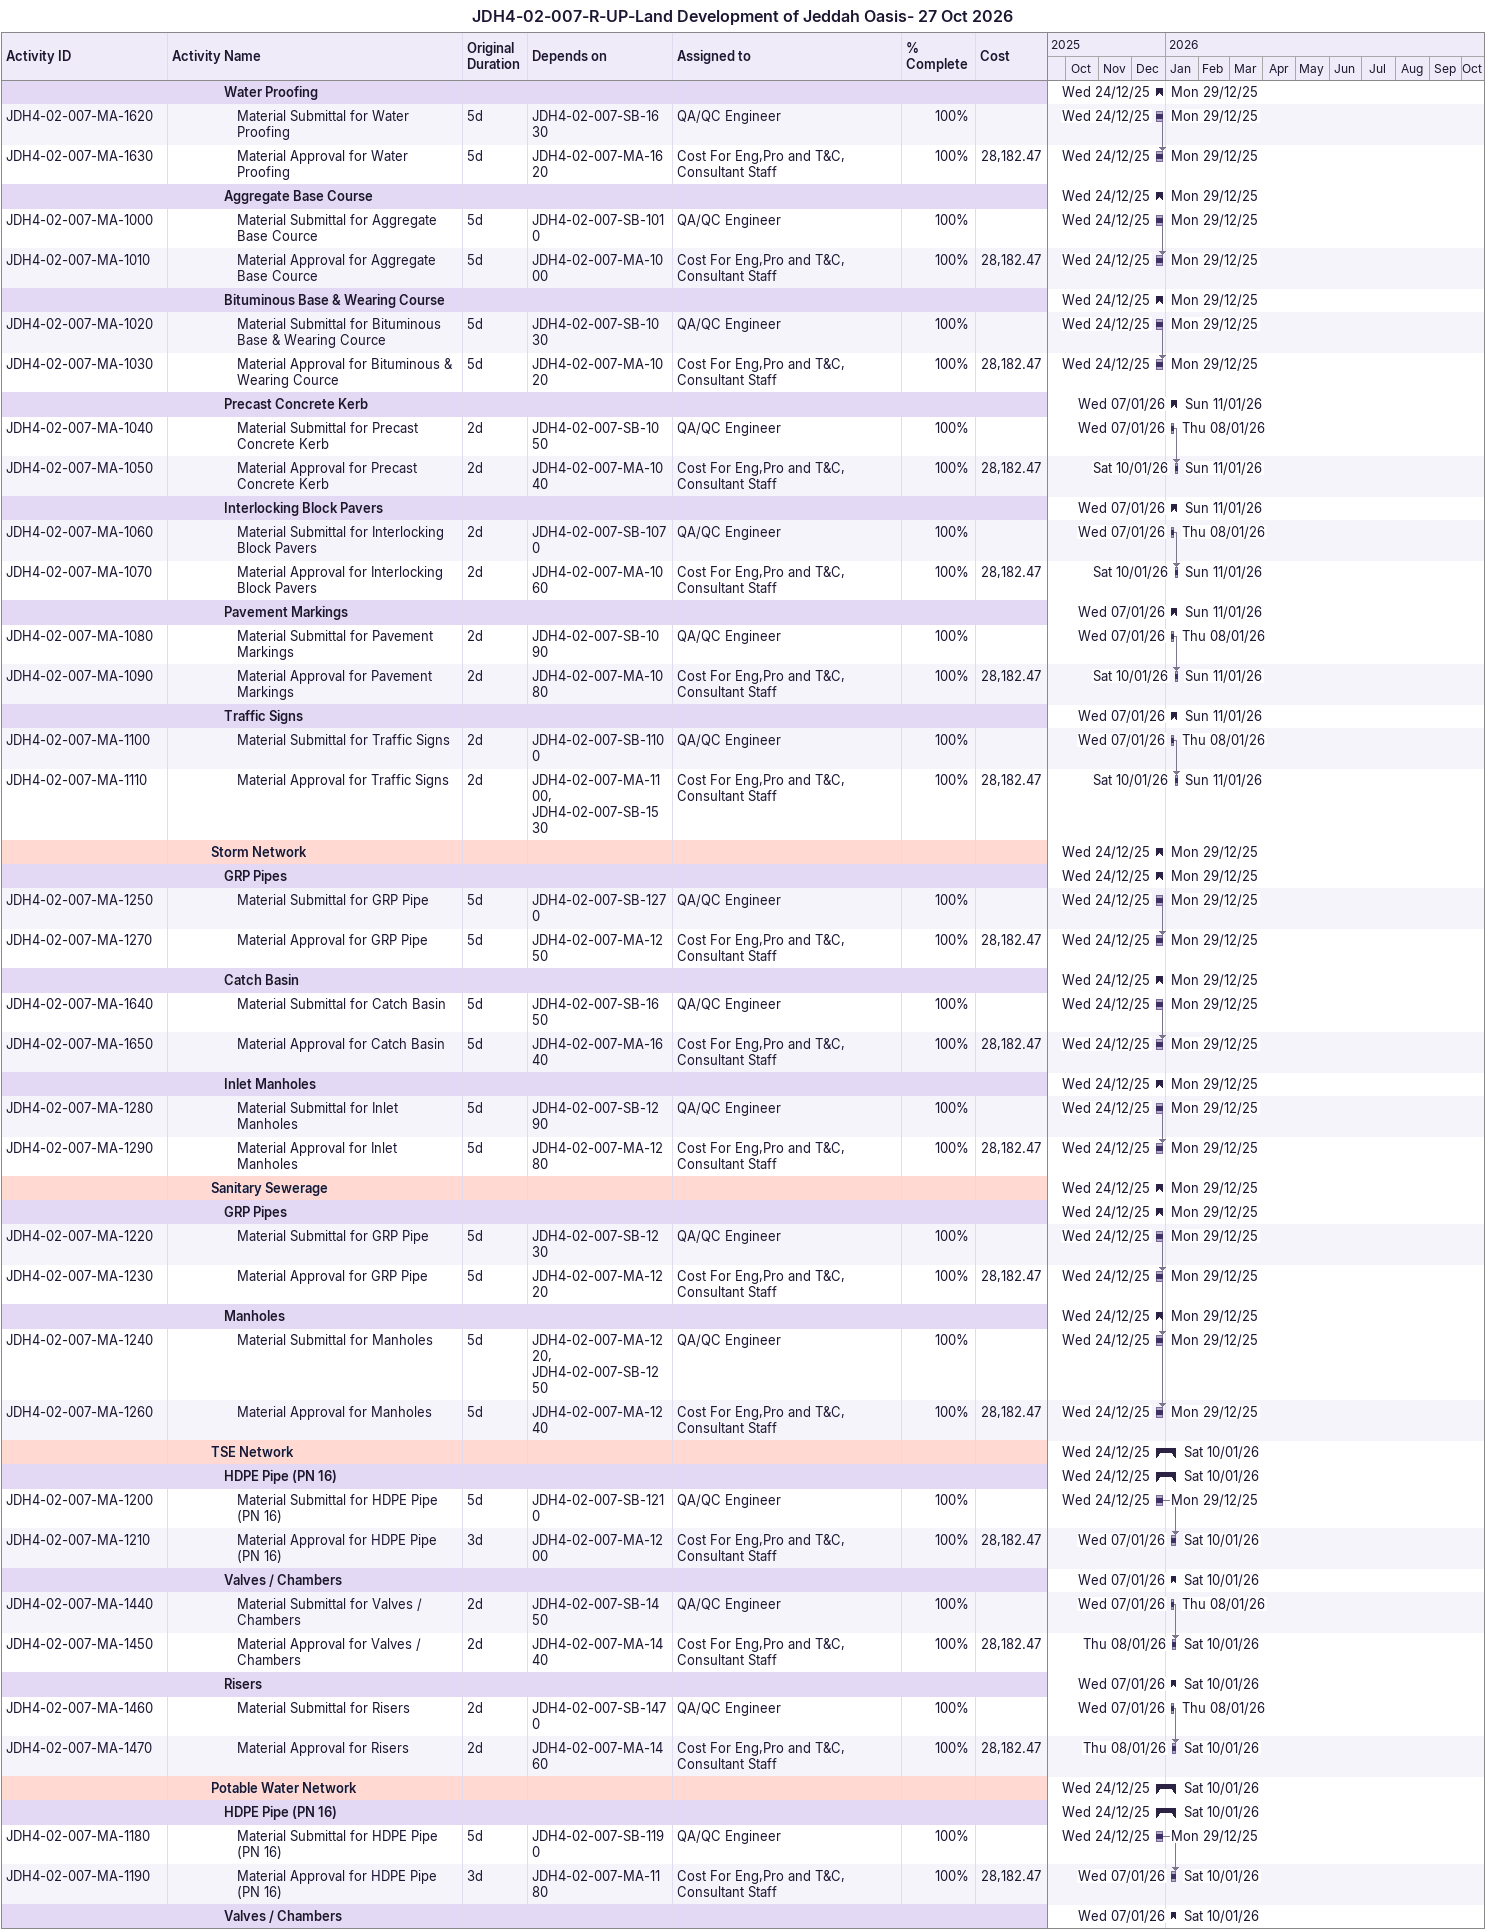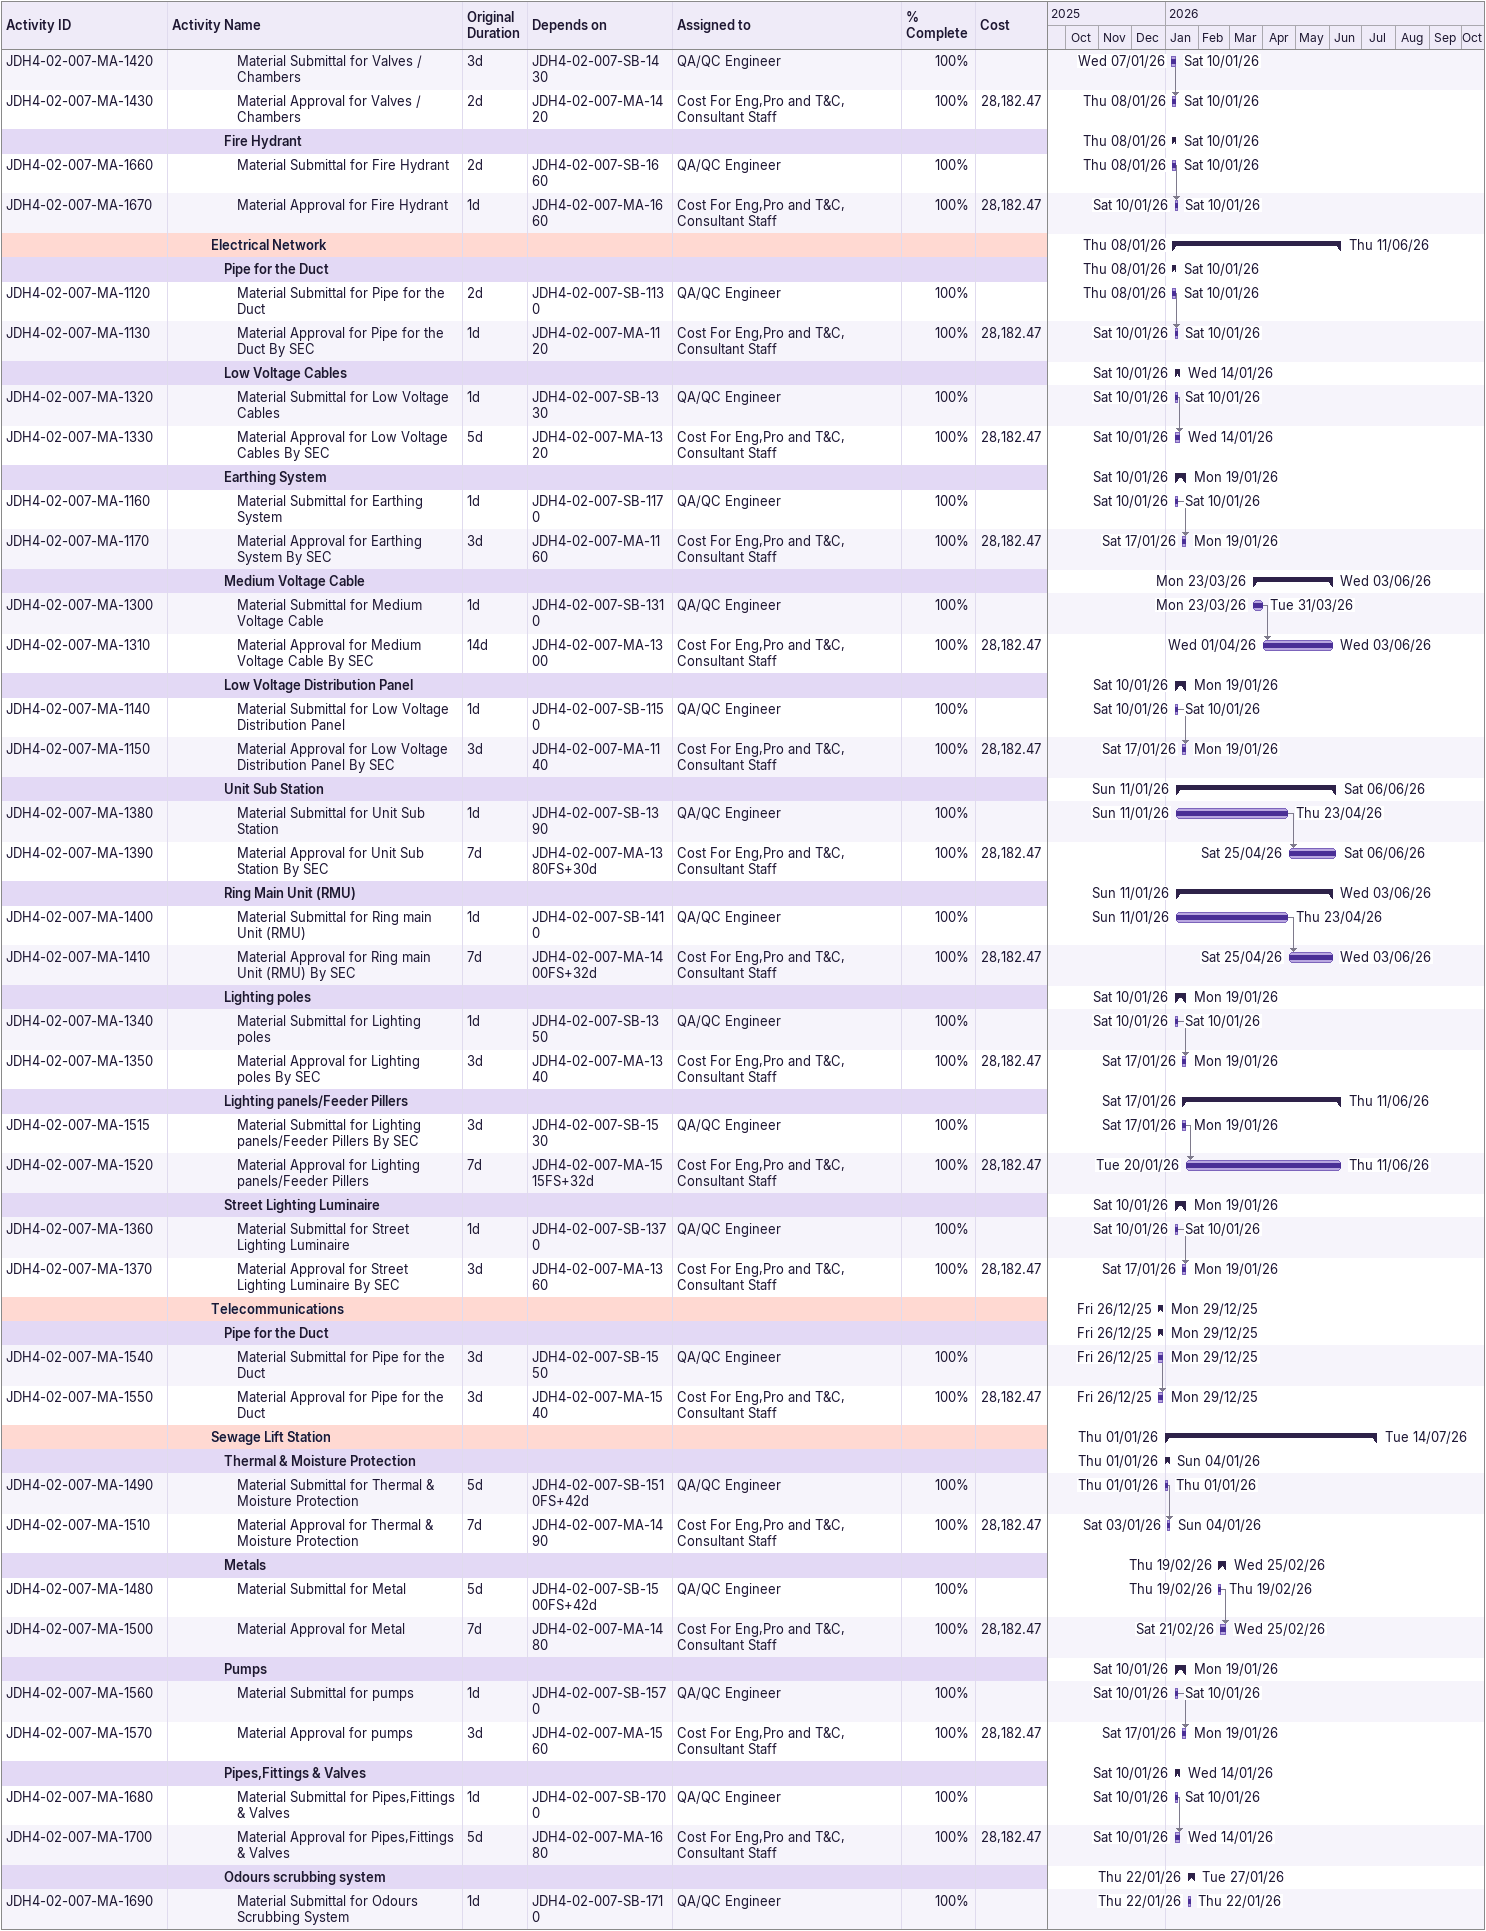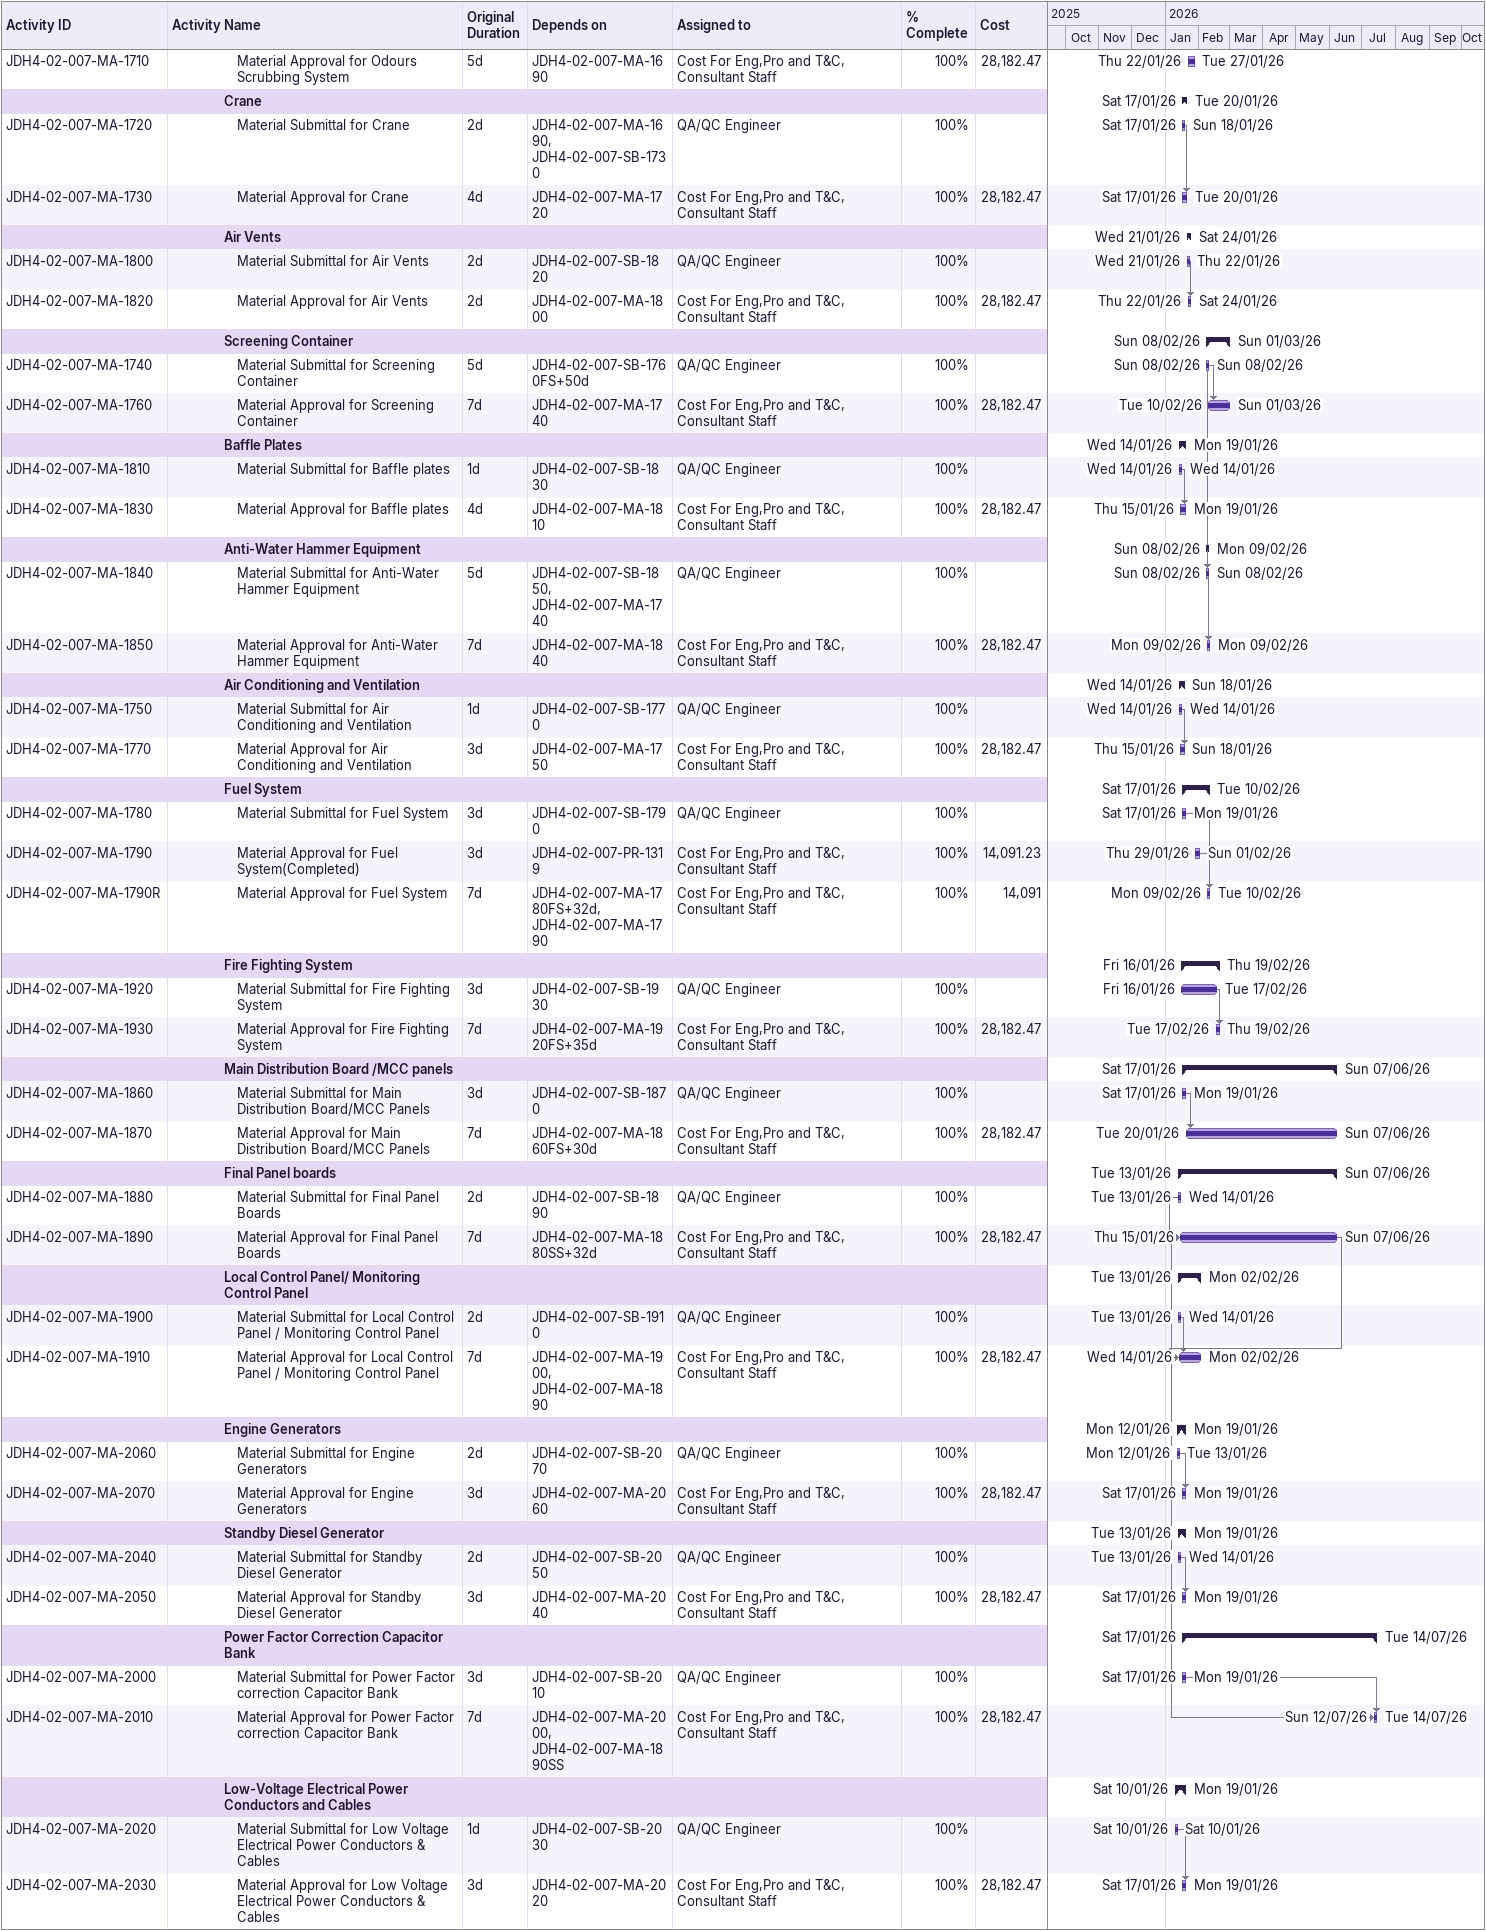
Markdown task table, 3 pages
JDH4-02-007-R-UP-Land Development of Jeddah Oasis- 27 Oct 2026

| ID | Level | Task | Original duration | Start | Finish | Predecessors | Resources | % complete | Cost |
|---|---|---|---|---|---|---|---|---|---|
|  | 5 | **Water Proofing** |  | 2025-12-24 | 2025-12-29 |  |  |  |  |
| JDH4-02-007-MA-1620 | 6 | Material Submittal for Water Proofing | 5d | 2025-12-24 | 2025-12-29 | JDH4-02-007-SB-1630 | QA/QC Engineer | 100 |  |
| JDH4-02-007-MA-1630 | 6 | Material Approval for Water Proofing | 5d | 2025-12-24 | 2025-12-29 | JDH4-02-007-MA-1620 | Cost For Eng,Pro and T&C, Consultant Staff | 100 | 28182.47 |
|  | 5 | **Aggregate Base Course** |  | 2025-12-24 | 2025-12-29 |  |  |  |  |
| JDH4-02-007-MA-1000 | 6 | Material Submittal for Aggregate Base Cource | 5d | 2025-12-24 | 2025-12-29 | JDH4-02-007-SB-1010 | QA/QC Engineer | 100 |  |
| JDH4-02-007-MA-1010 | 6 | Material Approval for Aggregate Base Cource | 5d | 2025-12-24 | 2025-12-29 | JDH4-02-007-MA-1000 | Cost For Eng,Pro and T&C, Consultant Staff | 100 | 28182.47 |
|  | 5 | **Bituminous Base & Wearing Course** |  | 2025-12-24 | 2025-12-29 |  |  |  |  |
| JDH4-02-007-MA-1020 | 6 | Material Submittal for Bituminous Base & Wearing Cource | 5d | 2025-12-24 | 2025-12-29 | JDH4-02-007-SB-1030 | QA/QC Engineer | 100 |  |
| JDH4-02-007-MA-1030 | 6 | Material Approval for Bituminous & Wearing Cource | 5d | 2025-12-24 | 2025-12-29 | JDH4-02-007-MA-1020 | Cost For Eng,Pro and T&C, Consultant Staff | 100 | 28182.47 |
|  | 5 | **Precast Concrete Kerb** |  | 2026-01-07 | 2026-01-11 |  |  |  |  |
| JDH4-02-007-MA-1040 | 6 | Material Submittal for Precast Concrete Kerb | 2d | 2026-01-07 | 2026-01-08 | JDH4-02-007-SB-1050 | QA/QC Engineer | 100 |  |
| JDH4-02-007-MA-1050 | 6 | Material Approval for Precast Concrete Kerb | 2d | 2026-01-10 | 2026-01-11 | JDH4-02-007-MA-1040 | Cost For Eng,Pro and T&C, Consultant Staff | 100 | 28182.47 |
|  | 5 | **Interlocking Block Pavers** |  | 2026-01-07 | 2026-01-11 |  |  |  |  |
| JDH4-02-007-MA-1060 | 6 | Material Submittal for Interlocking Block Pavers | 2d | 2026-01-07 | 2026-01-08 | JDH4-02-007-SB-1070 | QA/QC Engineer | 100 |  |
| JDH4-02-007-MA-1070 | 6 | Material Approval for Interlocking Block Pavers | 2d | 2026-01-10 | 2026-01-11 | JDH4-02-007-MA-1060 | Cost For Eng,Pro and T&C, Consultant Staff | 100 | 28182.47 |
|  | 5 | **Pavement Markings** |  | 2026-01-07 | 2026-01-11 |  |  |  |  |
| JDH4-02-007-MA-1080 | 6 | Material Submittal for Pavement Markings | 2d | 2026-01-07 | 2026-01-08 | JDH4-02-007-SB-1090 | QA/QC Engineer | 100 |  |
| JDH4-02-007-MA-1090 | 6 | Material Approval for Pavement Markings | 2d | 2026-01-10 | 2026-01-11 | JDH4-02-007-MA-1080 | Cost For Eng,Pro and T&C, Consultant Staff | 100 | 28182.47 |
|  | 5 | **Traffic Signs** |  | 2026-01-07 | 2026-01-11 |  |  |  |  |
| JDH4-02-007-MA-1100 | 6 | Material Submittal for Traffic Signs | 2d | 2026-01-07 | 2026-01-08 | JDH4-02-007-SB-1100 | QA/QC Engineer | 100 |  |
| JDH4-02-007-MA-1110 | 6 | Material Approval for Traffic Signs | 2d | 2026-01-10 | 2026-01-11 | JDH4-02-007-MA-1100, JDH4-02-007-SB-1530 | Cost For Eng,Pro and T&C, Consultant Staff | 100 | 28182.47 |
|  | 4 | **Storm Network** |  | 2025-12-24 | 2025-12-29 |  |  |  |  |
|  | 5 | **GRP Pipes** |  | 2025-12-24 | 2025-12-29 |  |  |  |  |
| JDH4-02-007-MA-1250 | 6 | Material Submittal for GRP Pipe | 5d | 2025-12-24 | 2025-12-29 | JDH4-02-007-SB-1270 | QA/QC Engineer | 100 |  |
| JDH4-02-007-MA-1270 | 6 | Material Approval for GRP Pipe | 5d | 2025-12-24 | 2025-12-29 | JDH4-02-007-MA-1250 | Cost For Eng,Pro and T&C, Consultant Staff | 100 | 28182.47 |
|  | 5 | **Catch Basin** |  | 2025-12-24 | 2025-12-29 |  |  |  |  |
| JDH4-02-007-MA-1640 | 6 | Material Submittal for Catch Basin | 5d | 2025-12-24 | 2025-12-29 | JDH4-02-007-SB-1650 | QA/QC Engineer | 100 |  |
| JDH4-02-007-MA-1650 | 6 | Material Approval for Catch Basin | 5d | 2025-12-24 | 2025-12-29 | JDH4-02-007-MA-1640 | Cost For Eng,Pro and T&C, Consultant Staff | 100 | 28182.47 |
|  | 5 | **Inlet Manholes** |  | 2025-12-24 | 2025-12-29 |  |  |  |  |
| JDH4-02-007-MA-1280 | 6 | Material Submittal for Inlet Manholes | 5d | 2025-12-24 | 2025-12-29 | JDH4-02-007-SB-1290 | QA/QC Engineer | 100 |  |
| JDH4-02-007-MA-1290 | 6 | Material Approval for Inlet Manholes | 5d | 2025-12-24 | 2025-12-29 | JDH4-02-007-MA-1280 | Cost For Eng,Pro and T&C, Consultant Staff | 100 | 28182.47 |
|  | 4 | **Sanitary Sewerage** |  | 2025-12-24 | 2025-12-29 |  |  |  |  |
|  | 5 | **GRP Pipes** |  | 2025-12-24 | 2025-12-29 |  |  |  |  |
| JDH4-02-007-MA-1220 | 6 | Material Submittal for GRP Pipe | 5d | 2025-12-24 | 2025-12-29 | JDH4-02-007-SB-1230 | QA/QC Engineer | 100 |  |
| JDH4-02-007-MA-1230 | 6 | Material Approval for GRP Pipe | 5d | 2025-12-24 | 2025-12-29 | JDH4-02-007-MA-1220 | Cost For Eng,Pro and T&C, Consultant Staff | 100 | 28182.47 |
|  | 5 | **Manholes** |  | 2025-12-24 | 2025-12-29 |  |  |  |  |
| JDH4-02-007-MA-1240 | 6 | Material Submittal for Manholes | 5d | 2025-12-24 | 2025-12-29 | JDH4-02-007-MA-1220, JDH4-02-007-SB-1250 | QA/QC Engineer | 100 |  |
| JDH4-02-007-MA-1260 | 6 | Material Approval for Manholes | 5d | 2025-12-24 | 2025-12-29 | JDH4-02-007-MA-1240 | Cost For Eng,Pro and T&C, Consultant Staff | 100 | 28182.47 |
|  | 4 | **TSE Network** |  | 2025-12-24 | 2026-01-10 |  |  |  |  |
|  | 5 | **HDPE Pipe (PN 16)** |  | 2025-12-24 | 2026-01-10 |  |  |  |  |
| JDH4-02-007-MA-1200 | 6 | Material Submittal for HDPE Pipe (PN 16) | 5d | 2025-12-24 | 2025-12-29 | JDH4-02-007-SB-1210 | QA/QC Engineer | 100 |  |
| JDH4-02-007-MA-1210 | 6 | Material Approval for HDPE Pipe (PN 16) | 3d | 2026-01-07 | 2026-01-10 | JDH4-02-007-MA-1200 | Cost For Eng,Pro and T&C, Consultant Staff | 100 | 28182.47 |
|  | 5 | **Valves / Chambers** |  | 2026-01-07 | 2026-01-10 |  |  |  |  |
| JDH4-02-007-MA-1440 | 6 | Material Submittal for Valves / Chambers | 2d | 2026-01-07 | 2026-01-08 | JDH4-02-007-SB-1450 | QA/QC Engineer | 100 |  |
| JDH4-02-007-MA-1450 | 6 | Material Approval for Valves / Chambers | 2d | 2026-01-08 | 2026-01-10 | JDH4-02-007-MA-1440 | Cost For Eng,Pro and T&C, Consultant Staff | 100 | 28182.47 |
|  | 5 | **Risers** |  | 2026-01-07 | 2026-01-10 |  |  |  |  |
| JDH4-02-007-MA-1460 | 6 | Material Submittal for Risers | 2d | 2026-01-07 | 2026-01-08 | JDH4-02-007-SB-1470 | QA/QC Engineer | 100 |  |
| JDH4-02-007-MA-1470 | 6 | Material Approval for Risers | 2d | 2026-01-08 | 2026-01-10 | JDH4-02-007-MA-1460 | Cost For Eng,Pro and T&C, Consultant Staff | 100 | 28182.47 |
|  | 4 | **Potable Water Network** |  | 2025-12-24 | 2026-01-10 |  |  |  |  |
|  | 5 | **HDPE Pipe (PN 16)** |  | 2025-12-24 | 2026-01-10 |  |  |  |  |
| JDH4-02-007-MA-1180 | 6 | Material Submittal for HDPE Pipe (PN 16) | 5d | 2025-12-24 | 2025-12-29 | JDH4-02-007-SB-1190 | QA/QC Engineer | 100 |  |
| JDH4-02-007-MA-1190 | 6 | Material Approval for HDPE Pipe (PN 16) | 3d | 2026-01-07 | 2026-01-10 | JDH4-02-007-MA-1180 | Cost For Eng,Pro and T&C, Consultant Staff | 100 | 28182.47 |
|  | 5 | **Valves / Chambers** |  | 2026-01-07 | 2026-01-10 |  |  |  |  |
| JDH4-02-007-MA-1420 | 6 | Material Submittal for Valves / Chambers | 3d | 2026-01-07 | 2026-01-10 | JDH4-02-007-SB-1430 | QA/QC Engineer | 100 |  |
| JDH4-02-007-MA-1430 | 6 | Material Approval for Valves / Chambers | 2d | 2026-01-08 | 2026-01-10 | JDH4-02-007-MA-1420 | Cost For Eng,Pro and T&C, Consultant Staff | 100 | 28182.47 |
|  | 5 | **Fire Hydrant** |  | 2026-01-08 | 2026-01-10 |  |  |  |  |
| JDH4-02-007-MA-1660 | 6 | Material Submittal for Fire Hydrant | 2d | 2026-01-08 | 2026-01-10 | JDH4-02-007-SB-1660 | QA/QC Engineer | 100 |  |
| JDH4-02-007-MA-1670 | 6 | Material Approval for Fire Hydrant | 1d | 2026-01-10 | 2026-01-10 | JDH4-02-007-MA-1660 | Cost For Eng,Pro and T&C, Consultant Staff | 100 | 28182.47 |
|  | 4 | **Electrical Network** |  | 2026-01-08 | 2026-06-11 |  |  |  |  |
|  | 5 | **Pipe for the Duct** |  | 2026-01-08 | 2026-01-10 |  |  |  |  |
| JDH4-02-007-MA-1120 | 6 | Material Submittal for Pipe for the Duct | 2d | 2026-01-08 | 2026-01-10 | JDH4-02-007-SB-1130 | QA/QC Engineer | 100 |  |
| JDH4-02-007-MA-1130 | 6 | Material Approval for Pipe for the Duct By SEC | 1d | 2026-01-10 | 2026-01-10 | JDH4-02-007-MA-1120 | Cost For Eng,Pro and T&C, Consultant Staff | 100 | 28182.47 |
|  | 5 | **Low Voltage Cables** |  | 2026-01-10 | 2026-01-14 |  |  |  |  |
| JDH4-02-007-MA-1320 | 6 | Material Submittal for Low Voltage Cables | 1d | 2026-01-10 | 2026-01-10 | JDH4-02-007-SB-1330 | QA/QC Engineer | 100 |  |
| JDH4-02-007-MA-1330 | 6 | Material Approval for Low Voltage Cables By SEC | 5d | 2026-01-10 | 2026-01-14 | JDH4-02-007-MA-1320 | Cost For Eng,Pro and T&C, Consultant Staff | 100 | 28182.47 |
|  | 5 | **Earthing System** |  | 2026-01-10 | 2026-01-19 |  |  |  |  |
| JDH4-02-007-MA-1160 | 6 | Material Submittal for Earthing System | 1d | 2026-01-10 | 2026-01-10 | JDH4-02-007-SB-1170 | QA/QC Engineer | 100 |  |
| JDH4-02-007-MA-1170 | 6 | Material Approval for Earthing System By SEC | 3d | 2026-01-17 | 2026-01-19 | JDH4-02-007-MA-1160 | Cost For Eng,Pro and T&C, Consultant Staff | 100 | 28182.47 |
|  | 5 | **Medium Voltage Cable** |  | 2026-03-23 | 2026-06-03 |  |  |  |  |
| JDH4-02-007-MA-1300 | 6 | Material Submittal for Medium Voltage Cable | 1d | 2026-03-23 | 2026-03-31 | JDH4-02-007-SB-1310 | QA/QC Engineer | 100 |  |
| JDH4-02-007-MA-1310 | 6 | Material Approval for Medium Voltage Cable By SEC | 14d | 2026-04-01 | 2026-06-03 | JDH4-02-007-MA-1300 | Cost For Eng,Pro and T&C, Consultant Staff | 100 | 28182.47 |
|  | 5 | **Low Voltage Distribution Panel** |  | 2026-01-10 | 2026-01-19 |  |  |  |  |
| JDH4-02-007-MA-1140 | 6 | Material Submittal for Low Voltage Distribution Panel | 1d | 2026-01-10 | 2026-01-10 | JDH4-02-007-SB-1150 | QA/QC Engineer | 100 |  |
| JDH4-02-007-MA-1150 | 6 | Material Approval for Low Voltage Distribution Panel By SEC | 3d | 2026-01-17 | 2026-01-19 | JDH4-02-007-MA-1140 | Cost For Eng,Pro and T&C, Consultant Staff | 100 | 28182.47 |
|  | 5 | **Unit Sub Station** |  | 2026-01-11 | 2026-06-06 |  |  |  |  |
| JDH4-02-007-MA-1380 | 6 | Material Submittal for Unit Sub Station | 1d | 2026-01-11 | 2026-04-23 | JDH4-02-007-SB-1390 | QA/QC Engineer | 100 |  |
| JDH4-02-007-MA-1390 | 6 | Material Approval for Unit Sub Station By SEC | 7d | 2026-04-25 | 2026-06-06 | JDH4-02-007-MA-1380FS+30d | Cost For Eng,Pro and T&C, Consultant Staff | 100 | 28182.47 |
|  | 5 | **Ring Main Unit (RMU)** |  | 2026-01-11 | 2026-06-03 |  |  |  |  |
| JDH4-02-007-MA-1400 | 6 | Material Submittal for Ring main Unit (RMU) | 1d | 2026-01-11 | 2026-04-23 | JDH4-02-007-SB-1410 | QA/QC Engineer | 100 |  |
| JDH4-02-007-MA-1410 | 6 | Material Approval for Ring main Unit (RMU) By SEC | 7d | 2026-04-25 | 2026-06-03 | JDH4-02-007-MA-1400FS+32d | Cost For Eng,Pro and T&C, Consultant Staff | 100 | 28182.47 |
|  | 5 | **Lighting poles** |  | 2026-01-10 | 2026-01-19 |  |  |  |  |
| JDH4-02-007-MA-1340 | 6 | Material Submittal for Lighting poles | 1d | 2026-01-10 | 2026-01-10 | JDH4-02-007-SB-1350 | QA/QC Engineer | 100 |  |
| JDH4-02-007-MA-1350 | 6 | Material Approval for Lighting poles By SEC | 3d | 2026-01-17 | 2026-01-19 | JDH4-02-007-MA-1340 | Cost For Eng,Pro and T&C, Consultant Staff | 100 | 28182.47 |
|  | 5 | **Lighting panels/Feeder Pillers** |  | 2026-01-17 | 2026-06-11 |  |  |  |  |
| JDH4-02-007-MA-1515 | 6 | Material Submittal for Lighting panels/Feeder Pillers By SEC | 3d | 2026-01-17 | 2026-01-19 | JDH4-02-007-SB-1530 | QA/QC Engineer | 100 |  |
| JDH4-02-007-MA-1520 | 6 | Material Approval for Lighting panels/Feeder Pillers | 7d | 2026-01-20 | 2026-06-11 | JDH4-02-007-MA-1515FS+32d | Cost For Eng,Pro and T&C, Consultant Staff | 100 | 28182.47 |
|  | 5 | **Street Lighting Luminaire** |  | 2026-01-10 | 2026-01-19 |  |  |  |  |
| JDH4-02-007-MA-1360 | 6 | Material Submittal for Street Lighting Luminaire | 1d | 2026-01-10 | 2026-01-10 | JDH4-02-007-SB-1370 | QA/QC Engineer | 100 |  |
| JDH4-02-007-MA-1370 | 6 | Material Approval for Street Lighting Luminaire By SEC | 3d | 2026-01-17 | 2026-01-19 | JDH4-02-007-MA-1360 | Cost For Eng,Pro and T&C, Consultant Staff | 100 | 28182.47 |
|  | 4 | **Telecommunications** |  | 2025-12-26 | 2025-12-29 |  |  |  |  |
|  | 5 | **Pipe for the Duct** |  | 2025-12-26 | 2025-12-29 |  |  |  |  |
| JDH4-02-007-MA-1540 | 6 | Material Submittal for Pipe for the Duct | 3d | 2025-12-26 | 2025-12-29 | JDH4-02-007-SB-1550 | QA/QC Engineer | 100 |  |
| JDH4-02-007-MA-1550 | 6 | Material Approval for Pipe for the Duct | 3d | 2025-12-26 | 2025-12-29 | JDH4-02-007-MA-1540 | Cost For Eng,Pro and T&C, Consultant Staff | 100 | 28182.47 |
|  | 4 | **Sewage Lift Station** |  | 2026-01-01 | 2026-07-14 |  |  |  |  |
|  | 5 | **Thermal & Moisture Protection** |  | 2026-01-01 | 2026-01-04 |  |  |  |  |
| JDH4-02-007-MA-1490 | 6 | Material Submittal for Thermal & Moisture Protection | 5d | 2026-01-01 | 2026-01-01 | JDH4-02-007-SB-1510FS+42d | QA/QC Engineer | 100 |  |
| JDH4-02-007-MA-1510 | 6 | Material Approval for Thermal & Moisture Protection | 7d | 2026-01-03 | 2026-01-04 | JDH4-02-007-MA-1490 | Cost For Eng,Pro and T&C, Consultant Staff | 100 | 28182.47 |
|  | 5 | **Metals** |  | 2026-02-19 | 2026-02-25 |  |  |  |  |
| JDH4-02-007-MA-1480 | 6 | Material Submittal for Metal | 5d | 2026-02-19 | 2026-02-19 | JDH4-02-007-SB-1500FS+42d | QA/QC Engineer | 100 |  |
| JDH4-02-007-MA-1500 | 6 | Material Approval for Metal | 7d | 2026-02-21 | 2026-02-25 | JDH4-02-007-MA-1480 | Cost For Eng,Pro and T&C, Consultant Staff | 100 | 28182.47 |
|  | 5 | **Pumps** |  | 2026-01-10 | 2026-01-19 |  |  |  |  |
| JDH4-02-007-MA-1560 | 6 | Material Submittal for pumps | 1d | 2026-01-10 | 2026-01-10 | JDH4-02-007-SB-1570 | QA/QC Engineer | 100 |  |
| JDH4-02-007-MA-1570 | 6 | Material Approval for pumps | 3d | 2026-01-17 | 2026-01-19 | JDH4-02-007-MA-1560 | Cost For Eng,Pro and T&C, Consultant Staff | 100 | 28182.47 |
|  | 5 | **Pipes,Fittings & Valves** |  | 2026-01-10 | 2026-01-14 |  |  |  |  |
| JDH4-02-007-MA-1680 | 6 | Material Submittal for Pipes,Fittings & Valves | 1d | 2026-01-10 | 2026-01-10 | JDH4-02-007-SB-1700 | QA/QC Engineer | 100 |  |
| JDH4-02-007-MA-1700 | 6 | Material Approval for Pipes,Fittings & Valves | 5d | 2026-01-10 | 2026-01-14 | JDH4-02-007-MA-1680 | Cost For Eng,Pro and T&C, Consultant Staff | 100 | 28182.47 |
|  | 5 | **Odours scrubbing system** |  | 2026-01-22 | 2026-01-27 |  |  |  |  |
| JDH4-02-007-MA-1690 | 6 | Material Submittal for Odours Scrubbing System | 1d | 2026-01-22 | 2026-01-22 | JDH4-02-007-SB-1710 | QA/QC Engineer | 100 |  |
| JDH4-02-007-MA-1710 | 6 | Material Approval for Odours Scrubbing System | 5d | 2026-01-22 | 2026-01-27 | JDH4-02-007-MA-1690 | Cost For Eng,Pro and T&C, Consultant Staff | 100 | 28182.47 |
|  | 5 | **Crane** |  | 2026-01-17 | 2026-01-20 |  |  |  |  |
| JDH4-02-007-MA-1720 | 6 | Material Submittal for Crane | 2d | 2026-01-17 | 2026-01-18 | JDH4-02-007-MA-1690, JDH4-02-007-SB-1730 | QA/QC Engineer | 100 |  |
| JDH4-02-007-MA-1730 | 6 | Material Approval for Crane | 4d | 2026-01-17 | 2026-01-20 | JDH4-02-007-MA-1720 | Cost For Eng,Pro and T&C, Consultant Staff | 100 | 28182.47 |
|  | 5 | **Air Vents** |  | 2026-01-21 | 2026-01-24 |  |  |  |  |
| JDH4-02-007-MA-1800 | 6 | Material Submittal for Air Vents | 2d | 2026-01-21 | 2026-01-22 | JDH4-02-007-SB-1820 | QA/QC Engineer | 100 |  |
| JDH4-02-007-MA-1820 | 6 | Material Approval for Air Vents | 2d | 2026-01-22 | 2026-01-24 | JDH4-02-007-MA-1800 | Cost For Eng,Pro and T&C, Consultant Staff | 100 | 28182.47 |
|  | 5 | **Screening Container** |  | 2026-02-08 | 2026-03-01 |  |  |  |  |
| JDH4-02-007-MA-1740 | 6 | Material Submittal for Screening Container | 5d | 2026-02-08 | 2026-02-08 | JDH4-02-007-SB-1760FS+50d | QA/QC Engineer | 100 |  |
| JDH4-02-007-MA-1760 | 6 | Material Approval for Screening Container | 7d | 2026-02-10 | 2026-03-01 | JDH4-02-007-MA-1740 | Cost For Eng,Pro and T&C, Consultant Staff | 100 | 28182.47 |
|  | 5 | **Baffle Plates** |  | 2026-01-14 | 2026-01-19 |  |  |  |  |
| JDH4-02-007-MA-1810 | 6 | Material Submittal for Baffle plates | 1d | 2026-01-14 | 2026-01-14 | JDH4-02-007-SB-1830 | QA/QC Engineer | 100 |  |
| JDH4-02-007-MA-1830 | 6 | Material Approval for Baffle plates | 4d | 2026-01-15 | 2026-01-19 | JDH4-02-007-MA-1810 | Cost For Eng,Pro and T&C, Consultant Staff | 100 | 28182.47 |
|  | 5 | **Anti-Water Hammer Equipment** |  | 2026-02-08 | 2026-02-09 |  |  |  |  |
| JDH4-02-007-MA-1840 | 6 | Material Submittal for Anti-Water Hammer Equipment | 5d | 2026-02-08 | 2026-02-08 | JDH4-02-007-SB-1850, JDH4-02-007-MA-1740 | QA/QC Engineer | 100 |  |
| JDH4-02-007-MA-1850 | 6 | Material Approval for Anti-Water Hammer Equipment | 7d | 2026-02-09 | 2026-02-09 | JDH4-02-007-MA-1840 | Cost For Eng,Pro and T&C, Consultant Staff | 100 | 28182.47 |
|  | 5 | **Air Conditioning and Ventilation** |  | 2026-01-14 | 2026-01-18 |  |  |  |  |
| JDH4-02-007-MA-1750 | 6 | Material Submittal for Air Conditioning and Ventilation | 1d | 2026-01-14 | 2026-01-14 | JDH4-02-007-SB-1770 | QA/QC Engineer | 100 |  |
| JDH4-02-007-MA-1770 | 6 | Material Approval for Air Conditioning and Ventilation | 3d | 2026-01-15 | 2026-01-18 | JDH4-02-007-MA-1750 | Cost For Eng,Pro and T&C, Consultant Staff | 100 | 28182.47 |
|  | 5 | **Fuel System** |  | 2026-01-17 | 2026-02-10 |  |  |  |  |
| JDH4-02-007-MA-1780 | 6 | Material Submittal for Fuel System | 3d | 2026-01-17 | 2026-01-19 | JDH4-02-007-SB-1790 | QA/QC Engineer | 100 |  |
| JDH4-02-007-MA-1790 | 6 | Material Approval for Fuel System(Completed) | 3d | 2026-01-29 | 2026-02-01 | JDH4-02-007-PR-1319 | Cost For Eng,Pro and T&C, Consultant Staff | 100 | 14091.23 |
| JDH4-02-007-MA-1790R | 6 | Material Approval for Fuel System | 7d | 2026-02-09 | 2026-02-10 | JDH4-02-007-MA-1780FS+32d, JDH4-02-007-MA-1790 | Cost For Eng,Pro and T&C, Consultant Staff | 100 | 14091 |
|  | 5 | **Fire Fighting System** |  | 2026-01-16 | 2026-02-19 |  |  |  |  |
| JDH4-02-007-MA-1920 | 6 | Material Submittal for Fire Fighting System | 3d | 2026-01-16 | 2026-02-17 | JDH4-02-007-SB-1930 | QA/QC Engineer | 100 |  |
| JDH4-02-007-MA-1930 | 6 | Material Approval for Fire Fighting System | 7d | 2026-02-17 | 2026-02-19 | JDH4-02-007-MA-1920FS+35d | Cost For Eng,Pro and T&C, Consultant Staff | 100 | 28182.47 |
|  | 5 | **Main Distribution Board /MCC panels** |  | 2026-01-17 | 2026-06-07 |  |  |  |  |
| JDH4-02-007-MA-1860 | 6 | Material Submittal for Main Distribution Board/MCC Panels | 3d | 2026-01-17 | 2026-01-19 | JDH4-02-007-SB-1870 | QA/QC Engineer | 100 |  |
| JDH4-02-007-MA-1870 | 6 | Material Approval for Main Distribution Board/MCC Panels | 7d | 2026-01-20 | 2026-06-07 | JDH4-02-007-MA-1860FS+30d | Cost For Eng,Pro and T&C, Consultant Staff | 100 | 28182.47 |
|  | 5 | **Final Panel boards** |  | 2026-01-13 | 2026-06-07 |  |  |  |  |
| JDH4-02-007-MA-1880 | 6 | Material Submittal for Final Panel Boards | 2d | 2026-01-13 | 2026-01-14 | JDH4-02-007-SB-1890 | QA/QC Engineer | 100 |  |
| JDH4-02-007-MA-1890 | 6 | Material Approval for Final Panel Boards | 7d | 2026-01-15 | 2026-06-07 | JDH4-02-007-MA-1880SS+32d | Cost For Eng,Pro and T&C, Consultant Staff | 100 | 28182.47 |
|  | 5 | **Local Control Panel/ Monitoring Control Panel** |  | 2026-01-13 | 2026-02-02 |  |  |  |  |
| JDH4-02-007-MA-1900 | 6 | Material Submittal for Local Control Panel / Monitoring Control Panel | 2d | 2026-01-13 | 2026-01-14 | JDH4-02-007-SB-1910 | QA/QC Engineer | 100 |  |
| JDH4-02-007-MA-1910 | 6 | Material Approval for Local Control Panel / Monitoring Control Panel | 7d | 2026-01-14 | 2026-02-02 | JDH4-02-007-MA-1900, JDH4-02-007-MA-1890 | Cost For Eng,Pro and T&C, Consultant Staff | 100 | 28182.47 |
|  | 5 | **Engine Generators** |  | 2026-01-12 | 2026-01-19 |  |  |  |  |
| JDH4-02-007-MA-2060 | 6 | Material Submittal for Engine Generators | 2d | 2026-01-12 | 2026-01-13 | JDH4-02-007-SB-2070 | QA/QC Engineer | 100 |  |
| JDH4-02-007-MA-2070 | 6 | Material Approval for Engine Generators | 3d | 2026-01-17 | 2026-01-19 | JDH4-02-007-MA-2060 | Cost For Eng,Pro and T&C, Consultant Staff | 100 | 28182.47 |
|  | 5 | **Standby Diesel Generator** |  | 2026-01-13 | 2026-01-19 |  |  |  |  |
| JDH4-02-007-MA-2040 | 6 | Material Submittal for Standby Diesel Generator | 2d | 2026-01-13 | 2026-01-14 | JDH4-02-007-SB-2050 | QA/QC Engineer | 100 |  |
| JDH4-02-007-MA-2050 | 6 | Material Approval for Standby Diesel Generator | 3d | 2026-01-17 | 2026-01-19 | JDH4-02-007-MA-2040 | Cost For Eng,Pro and T&C, Consultant Staff | 100 | 28182.47 |
|  | 5 | **Power Factor Correction Capacitor Bank** |  | 2026-01-17 | 2026-07-14 |  |  |  |  |
| JDH4-02-007-MA-2000 | 6 | Material Submittal for Power Factor correction Capacitor Bank | 3d | 2026-01-17 | 2026-01-19 | JDH4-02-007-SB-2010 | QA/QC Engineer | 100 |  |
| JDH4-02-007-MA-2010 | 6 | Material Approval for Power Factor correction Capacitor Bank | 7d | 2026-07-12 | 2026-07-14 | JDH4-02-007-MA-2000, JDH4-02-007-MA-1890SS | Cost For Eng,Pro and T&C, Consultant Staff | 100 | 28182.47 |
|  | 5 | **Low-Voltage Electrical Power Conductors and Cables** |  | 2026-01-10 | 2026-01-19 |  |  |  |  |
| JDH4-02-007-MA-2020 | 6 | Material Submittal for Low Voltage Electrical Power Conductors & Cables | 1d | 2026-01-10 | 2026-01-10 | JDH4-02-007-SB-2030 | QA/QC Engineer | 100 |  |
| JDH4-02-007-MA-2030 | 6 | Material Approval for Low Voltage Electrical Power Conductors & Cables | 3d | 2026-01-17 | 2026-01-19 | JDH4-02-007-MA-2020 | Cost For Eng,Pro and T&C, Consultant Staff | 100 | 28182.47 |
